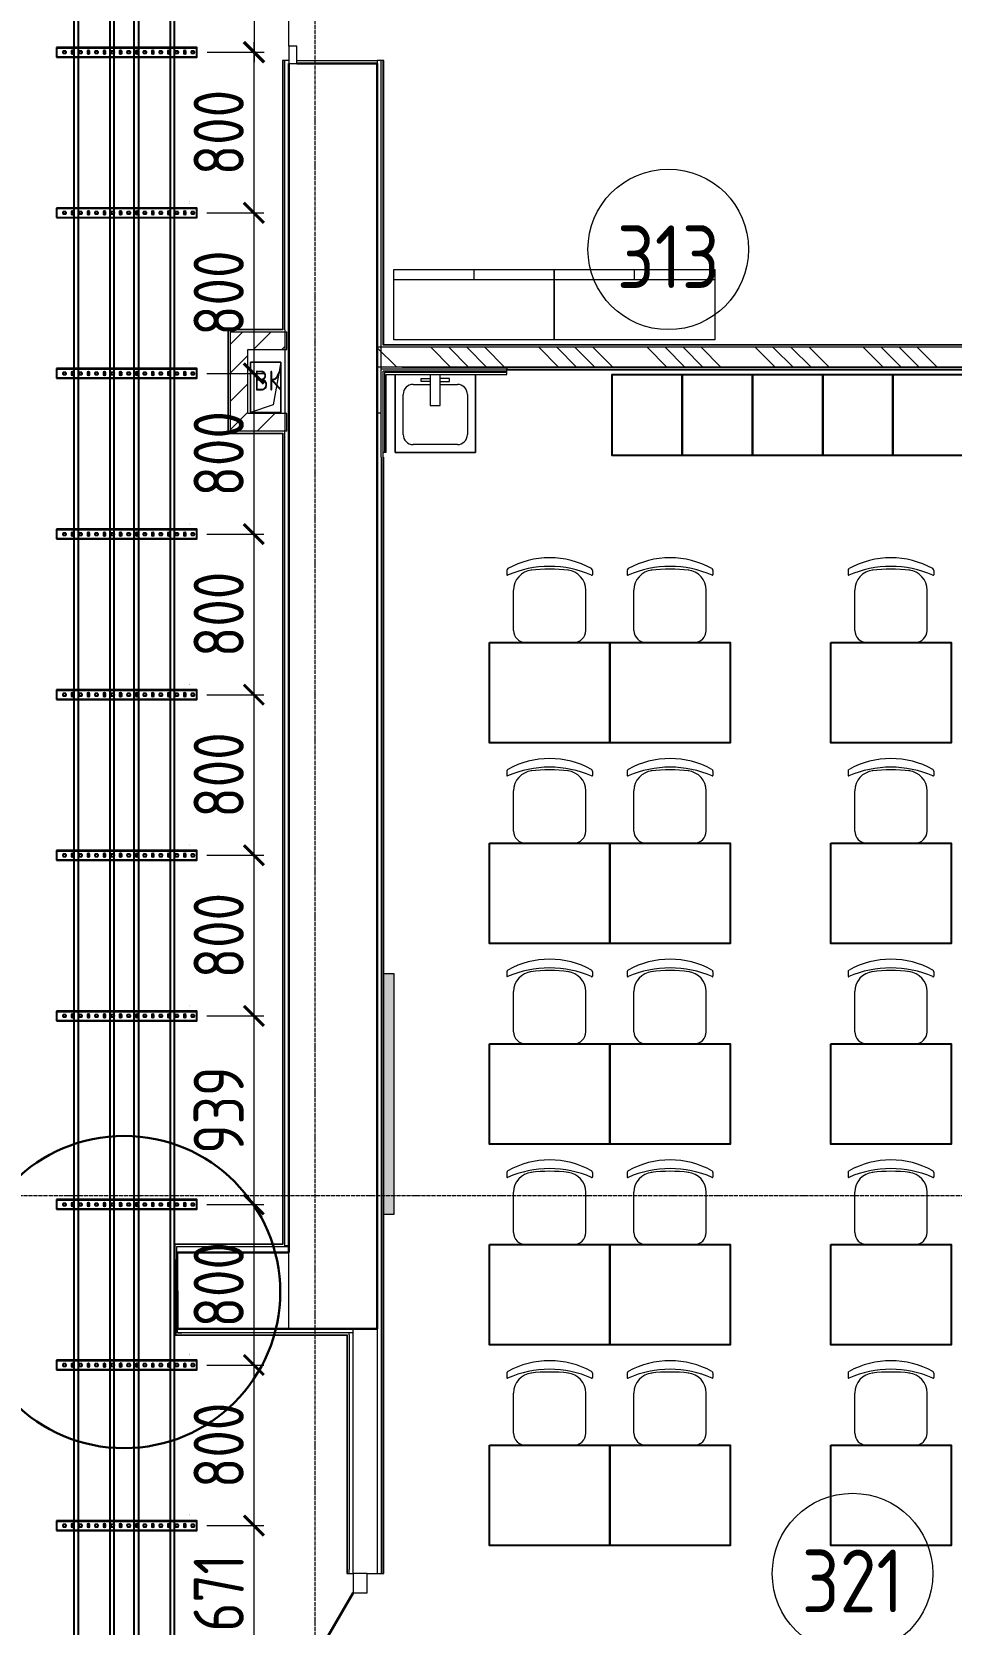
# Model space of a CAD drawing. Header units: millimetres. Extents: x -42533 to 645315, y 3457 to 82611.
# Drawn here: x 327985 to 332564, y 37286 to 45219 of the extents above; entities that cross this region are included whole.
import ezdxf
from ezdxf.enums import TextEntityAlignment as Align

# ---------------------------------------------------------------- set-up
doc = ezdxf.new("R2018")
doc.units = ezdxf.units.MM
doc.linetypes.add('ADSK_Линия сетки', pattern=[25, 20, -2.5, 0, -2.5])
for name, color, linetype in [('00_00_потолок_Панели из стали', 7, 'Continuous'), ('ЭОМ_Лотки авар.', 1, 'Continuous'), ('ЭОМ_Лотки рабочие', 5, 'Continuous')]:
    doc.layers.add(name, color=color, linetype=linetype)
for name, color, linetype, lineweight in [('Аннотация', 7, 'Continuous', 18), ('Двери', 7, 'Continuous', 9), ('Обобщенные модели', 7, 'Continuous', 18), ('Оси', 253, 'Continuous', 9), ('Перекрытие', 7, 'Continuous', 18), ('Сантехника', 7, 'Continuous', 18), ('Стены внутренние', 7, 'Continuous', 18), ('Стены несущие', 7, 'Continuous', 30), ('Стены отделка', 7, 'Continuous', 30), ('Стены перегородки', 7, 'Continuous', 30), ('Стены штриховка', 7, 'Continuous', 9), ('ТХ', 5, 'Continuous', 0), ('ШТРИХОВКА', 252, 'Continuous', 15)]:
    doc.layers.add(name, color=color, linetype=linetype, lineweight=lineweight)
doc.layers.add('Линии', color=7, linetype='Continuous', lineweight=9, true_color=0x00a600)
doc.styles.add('GOST Common', font='GOST_Common.ttf', dxfattribs={"width": 0.9, "height": 350})
doc.styles.add('GOST Common_4', font='GOST_Common.ttf', dxfattribs={"width": 0.9, "height": 200})
doc.styles.get("Standard").update_dxf_attribs({"font": 'arial.ttf'})
doc.styles.add('М2', font='isocpeur.ttf', dxfattribs={"width": 0.8})
doc.dimstyles.new('М2-100', dxfattribs={"dimtxt": 250, "dimasz": 100, "dimexe": 50, "dimexo": 50, "dimgap": 50, "dimtad": 1, "dimdec": 0, "dimzin": 1, "dimtxsty": 'М2', "dimblk": 'ARCHTICK', "dimcen": 2.5, "dimdle": 50, "dimclre": 256, "dimclrt": 256, "dimadec": 0, "dimazin": 0, "dimtfac": 1, "dimtdec": 0, "dimtix": 1, "dimtmove": 1, "dimatfit": 3, "dimldrblk": 'NONE', "dimfxl": 1, "dimtolj": 1, "dimlwd": 9, "dimlwe": 9, "dimarcsym": 1})
pattern_1 = [(45, (507.34, 158.9), (-70.71068, 70.71068), [])]

# ---------------------------------------------------------------- blocks, each defined once
blk = doc.blocks.new('Стул ученич штабелир №5-7')
at = {"color": 0, "linetype": 'ByBlock', "lineweight": -2}
for p, q in [((-120.1, 0), (120.1, 0)), ((-120.1, 0), (120.1, 0)), ((-179.9, -60), (-179.9, -260.3)), ((-179.9, -60), (-179.9, -260.3)), ((180.1, -60), (180.1, -260.3)), ((180.1, -60), (180.1, -260.3)), ((-213.4, -359), (-213.4, -337.3)), ((-213.4, -359), (-213.4, -337.3)), ((213.6, -359), (213.6, -337.3)), ((213.6, -359), (213.6, -337.3))]:
    blk.add_line(p, q, dxfattribs=at)
for centre, radius, start, end in [((-119.9, -60), 60, 90, 180), ((-119.9, -60), 60, 90, 180), ((120.1, -60), 60, 0, 90), ((120.1, -60), 60, 0, 90), ((-79.9, -260.3), 100, 180, 264.25844), ((-79.9, -260.3), 100, 180, 264.25844), ((80.1, -260.3), 100, 275.74156, 0), ((80.1, -260.3), 100, 275.74156, 0), ((-210.4, -337.3), 3, 63.89783, 180), ((-210.4, -337.3), 3, 63.89783, 180), ((-203.4, -359), 10, 180, 238.06825), ((-203.4, -359), 10, 180, 238.06825), ((0.1, 142.3), 520.8, 246.31951, 293.68049), ((0.1, 142.3), 520.8, 246.31951, 293.68049), ((0.1, 9), 430.5, 240.99166, 299.00834), ((0.1, 9), 430.5, 240.99166, 299.00834), ((0.1, 435.5), 800.4, 263.24698, 276.75302), ((0.1, 435.5), 800.4, 263.24698, 276.75302), ((203.6, -359), 10, 301.93175, 0), ((203.6, -359), 10, 301.93175, 0), ((210.6, -337.3), 3, 0, 116.10217), ((210.6, -337.3), 3, 0, 116.10217)]:
    blk.add_arc(centre, radius, start, end, dxfattribs=at)
blk = doc.blocks.new('ТХ 3 этаж')
at = {"lineweight": 0}
h = blk.add_hatch(color=8, dxfattribs=at)
h.dxf.hatch_style = 1
h.paths.add_polyline_path([(56709.3, 14091.8), (56759.3, 14091.8), (56759.3, 12891.8), (56709.3, 12891.8)])
at = {"color": 8}
for points in [[(58196, 17075.3), (57846, 17075.3), (57846, 16675.3), (58196, 16675.3), (58196, 17075.3)], [(58546, 17075.3), (58196, 17075.3), (58196, 16675.3), (58546, 16675.3), (58546, 17075.3)], [(58896, 17075.3), (58546, 17075.3), (58546, 16675.3), (58896, 16675.3), (58896, 17075.3)], [(59246, 17075.3), (58896, 17075.3), (58896, 16675.3), (59246, 16675.3), (59246, 17075.3)], [(59596, 17075.3), (59246, 17075.3), (59246, 16675.3), (59596, 16675.3), (59596, 17075.3)]]:
    blk.add_lwpolyline(points, dxfattribs=at)
for points in [[(57236, 15741.8), (57836, 15741.8), (57836, 15241.8), (57236, 15241.8)], [(57836, 15741.8), (58436, 15741.8), (58436, 15241.8), (57836, 15241.8)], [(58936, 15741.8), (59536, 15741.8), (59536, 15241.8), (58936, 15241.8)], [(57236, 14741.8), (57836, 14741.8), (57836, 14241.8), (57236, 14241.8)], [(57836, 14741.8), (58436, 14741.8), (58436, 14241.8), (57836, 14241.8)], [(58936, 14741.8), (59536, 14741.8), (59536, 14241.8), (58936, 14241.8)], [(57236, 13741.8), (57836, 13741.8), (57836, 13241.8), (57236, 13241.8)], [(57836, 13741.8), (58436, 13741.8), (58436, 13241.8), (57836, 13241.8)], [(58936, 13741.8), (59536, 13741.8), (59536, 13241.8), (58936, 13241.8)], [(57236, 12741.8), (57836, 12741.8), (57836, 12241.8), (57236, 12241.8)], [(57836, 12741.8), (58436, 12741.8), (58436, 12241.8), (57836, 12241.8)], [(58936, 12741.8), (59536, 12741.8), (59536, 12241.8), (58936, 12241.8)], [(57236, 11741.8), (57836, 11741.8), (57836, 11241.8), (57236, 11241.8)], [(57836, 11741.8), (58436, 11741.8), (58436, 11241.8), (57836, 11241.8)], [(58936, 11741.8), (59536, 11741.8), (59536, 11241.8), (58936, 11241.8)]]:
    blk.add_lwpolyline(points, close=True, dxfattribs=at)
at = {"color": 8, "lineweight": 0}
blk.add_lwpolyline([(56709.3, 14091.8), (56759.3, 14091.8), (56759.3, 12891.8), (56709.3, 12891.8), (56709.3, 14091.8)], dxfattribs=at)
at = {"layer": 'ТХ', "color": 8}
for p, q in [((56759.3, 17549.3), (57559.3, 17549.3)), ((57159.3, 17549.3), (57159.3, 17599.3)), ((57559.3, 17549.3), (58359.3, 17549.3)), ((57959.3, 17549.3), (57959.3, 17599.3))]:
    blk.add_line(p, q, dxfattribs=at)
for points in [[(57559.3, 17249.3), (56759.3, 17249.3), (56759.3, 17599.3), (57559.3, 17599.3)], [(58359.3, 17249.3), (57559.3, 17249.3), (57559.3, 17599.3), (58359.3, 17599.3)]]:
    blk.add_lwpolyline(points, close=True, dxfattribs=at)
at = {"layer": 'ТХ', "color": 8, "lineweight": 0, "rotation": 180}
for p in [(57536, 15741.8), (58136, 15741.8), (59236, 15741.8), (57536, 14741.8), (58136, 14741.8), (59236, 14741.8), (57536, 13741.8), (58136, 13741.8), (59236, 13741.8), (57536, 12741.8), (58136, 12741.8), (59236, 12741.8), (57536, 11741.8), (58136, 11741.8), (59236, 11741.8)]:
    blk.add_blockref('Стул ученич штабелир №5-7', p, dxfattribs=at)
blk = doc.blocks.new('План 3 этажа')
at = {"layer": 'Стены внутренние', "lineweight": 9}
h = blk.add_hatch(dxfattribs=at)
h.set_pattern_fill('FP_4', color=8, style=0, pattern_type=2)
h.set_pattern_definition(pattern_1)
h.paths.add_polyline_path([(49021.407, 16913.052), (49021.407, 17407.052), (48933.407, 17407.052), (48933.407, 16913.052), (48936.326, 16913.052)])
h = blk.add_hatch(dxfattribs=at)
h.set_pattern_fill('FP_4', color=8, style=0, pattern_type=2)
h.set_pattern_definition(pattern_1)
h.paths.add_polyline_path([(49204.437, 17319.052), (49206.439, 17319.052), (49206.259, 17407.052), (49021.407, 17407.052), (49021.407, 17319.052), (49196.439, 17319.052)])
h = blk.add_hatch(dxfattribs=at)
h.set_pattern_fill('FP_4', color=8, style=0, pattern_type=2)
h.set_pattern_definition(pattern_1)
h.paths.add_polyline_path([(49206.439, 16913.052), (49206.005, 17001.052), (49021.407, 17001.052), (49021.407, 16913.052), (49198.857, 16913.052)])
at = {"layer": 'Стены штриховка'}
h = blk.add_hatch(dxfattribs=at)
h.set_pattern_fill('ANSI34', color=8, scale=20, angle=90)
h.set_pattern_definition([(135, (58098.43, -6691.66), (-269.4077, -269.4077), []), (135, (58098.43, -6601.86), (-269.4077, -269.4077), []), (135, (58098.43, -6512.06), (-269.4077, -269.4077), []), (135, (58098.43, -6422.25), (-269.4077, -269.4077), [])])
h.paths.add_polyline_path([(55534.338, 17329.497), (49666.439, 17330.838), (49666.439, 17230.838), (55534.338, 17229.497)])
at = {"layer": 'Двери', "color": 8}
for p, q in [((49266.439, 18831.474), (49226.439, 18831.474)), ((49226.439, 18831.474), (49226.439, 18744.474)), ((49266.439, 18744.474), (49266.439, 18831.474)), ((49226.439, 18744.474), (49266.439, 18744.474)), ((49616.439, 11220.838), (49546.439, 11220.838)), ((49546.439, 11220.838), (49546.439, 11125.838)), ((49616.439, 11125.838), (49616.439, 11220.838)), ((49546.439, 11125.838), (49616.439, 11125.838))]:
    blk.add_line(p, q, dxfattribs=at)
at = {"layer": 'Двери', "color": 8, "lineweight": 30}
blk.add_line((49546.439, 11125.838), (49398.939, 10870.361), dxfattribs=at)
at = {"layer": 'Линии', "color": 8}
for centre in [(51115.971, 17818.507), (52033.981, 11221.14)]:
    blk.add_circle(centre, 400, dxfattribs=at)
at = {"layer": 'Обобщенные модели', "color": 8}
for p, q in [((49035.411, 17005.823), (49035.411, 17255.823)), ((49035.411, 17255.823), (49185.411, 17255.823)), ((49185.411, 17255.823), (49035.411, 17255.823)), ((49035.411, 17255.823), (49035.411, 17005.823)), ((49185.411, 17255.823), (49147.911, 17043.323)), ((49185.411, 17255.823), (49185.411, 17005.823)), ((49185.411, 17005.823), (49185.411, 17255.823)), ((49147.911, 17043.323), (49035.411, 17005.823)), ((49185.411, 17005.823), (49035.411, 17005.823)), ((49035.411, 17005.823), (49185.411, 17005.823))]:
    blk.add_line(p, q, dxfattribs=at)
for start, end in [(0, 180), (120, 180), (180, 0), (240, 345), (15, 90)]:
    blk.add_arc((49110.411, 17130.823), 2.5, start, end, dxfattribs=at)
at = {"layer": 'Оси', "color": 8, "linetype": 'ADSK_Линия сетки'}
for p, q in [((49356.908, -3523.688), (49356.908, 43515.246)), ((-10051.774, 13103.902), (56512.196, 13103.902))]:
    blk.add_line(p, q, dxfattribs=at)
at = {"layer": 'Перекрытие', "color": 8}
for p, q in [((49226.439, 18831.474), (49226.439, 19687.474)), ((49266.439, 18759.474), (49666.439, 18759.474))]:
    blk.add_line(p, q, dxfattribs=at)
at = {"layer": 'Сантехника', "color": 8}
for p, q in [((49755.432, 17195.838), (49755.432, 16805.838)), ((49755.432, 16805.838), (49755.432, 17195.838)), ((49845.432, 17145.839), (49930.432, 17145.839)), ((49885.432, 17175.838), (49930.432, 17175.838)), ((49885.432, 17160.838), (49885.432, 17175.838)), ((49930.432, 17160.838), (49885.432, 17160.838)), ((49930.432, 17195.838), (49930.432, 17040.825)), ((49980.432, 17040.825), (49980.432, 17195.838)), ((50025.432, 17175.838), (49980.432, 17175.838)), ((49980.432, 17160.838), (50025.432, 17160.838)), ((49980.432, 17145.839), (50065.431, 17145.839)), ((50025.432, 17160.838), (50025.432, 17175.838)), ((50155.432, 16805.838), (50155.432, 17195.838)), ((50155.432, 17195.838), (50155.432, 16805.838)), ((49795.432, 16895.838), (49795.432, 17095.839)), ((50115.431, 17095.839), (50115.431, 16895.838)), ((49930.432, 17040.825), (49980.432, 17040.825)), ((50065.431, 16845.838), (49845.432, 16845.838)), ((49755.432, 16805.838), (50155.432, 16805.838)), ((50155.432, 16805.838), (49755.432, 16805.838))]:
    blk.add_line(p, q, dxfattribs=at)
for centre, start, end in [((49845.432, 17095.839), 90, 180), ((50065.431, 17095.839), 0, 90), ((49845.432, 16895.838), 180, 270), ((50065.431, 16895.838), 270, 0)]:
    blk.add_arc(centre, 50, start, end, dxfattribs=at)
at = {"layer": 'Стены несущие', "color": 8}
for p, q in [((49226.439, 18744.474), (49226.439, 12820.838)), ((49666.439, 18744.474), (49266.439, 18744.474)), ((49666.439, 12440.838), (49666.439, 18744.474)), ((49226.439, 12820.838), (48668.831, 12820.838)), ((48668.831, 12820.838), (48671.935, 12440.838)), ((48671.935, 12440.838), (49666.439, 12440.838))]:
    blk.add_line(p, q, dxfattribs=at)
at = {"layer": 'Стены отделка', "color": 8, "lineweight": 9}
for p, q in [((49226.439, 18759.474), (49194.439, 18759.474)), ((49194.439, 18759.474), (49194.439, 17419.052)), ((49226.439, 12856.202), (49226.439, 18744.474)), ((49666.439, 18759.474), (49666.439, 18744.474)), ((49698.439, 18759.474), (49666.439, 18759.474)), ((49698.439, 17342.838), (49698.439, 18759.474)), ((48921.407, 17417.052), (48921.407, 16903.052)), ((49194.439, 17419.052), (48923.407, 17419.052)), ((48933.407, 17407.052), (48933.407, 16913.052)), ((48933.407, 17407.052), (49216.439, 17407.052)), ((49206.439, 17417.052), (49206.439, 16913.052)), ((49216.439, 17319.052), (49216.439, 17407.052)), ((49021.407, 17001.052), (49021.407, 17319.052)), ((49021.407, 17319.052), (49216.439, 17319.052)), ((49686.439, 16783.338), (49686.439, 17355.838)), ((55481.648, 17342.838), (49698.439, 17342.838)), ((55533.923, 17330.838), (49790.19, 17330.838)), ((50311.439, 17220.838), (49686.439, 17220.838)), ((49790.19, 17230.838), (55534.732, 17230.838)), ((50311.439, 17230.838), (50311.439, 17220.838)), ((50311.439, 17195.838), (50311.439, 17218.838)), ((50311.439, 17218.838), (55273.75, 17218.838)), ((49711.439, 16808.338), (49711.439, 17195.838)), ((49711.439, 17195.838), (50311.439, 17195.838)), ((49216.439, 17001.052), (49021.407, 17001.052)), ((49216.439, 16913.052), (49216.439, 17001.052)), ((49666.439, 17003.902), (49686.439, 17003.902)), ((48923.407, 16901.052), (49194.439, 16901.052)), ((49216.439, 16913.052), (48933.407, 16913.052)), ((49194.439, 16901.052), (49194.439, 12862.838)), ((49698.439, 16808.338), (49711.439, 16808.338)), ((49698.439, 11220.838), (49698.439, 16783.338)), ((48656.504, 12860.838), (48660.179, 12410.838)), ((49194.439, 12862.838), (48658.487, 12862.838)), ((49206.439, 12850.838), (49206.439, 12862.838)), ((49206.439, 12856.202), (49226.439, 12856.202)), ((48668.586, 12850.838), (49226.439, 12850.838)), ((48672.103, 12420.225), (48668.586, 12850.838)), ((48662.196, 12408.838), (49514.439, 12408.838)), ((49547.017, 12420.838), (48672.098, 12420.838)), ((48672.103, 12420.225), (48692.102, 12420.388)), ((48692.102, 12420.388), (48692.099, 12420.838)), ((49514.439, 12408.838), (49514.439, 11220.838)), ((49526.439, 12410.838), (49526.439, 12420.838)), ((49547.017, 12420.838), (49547.017, 12440.838)), ((49514.439, 11220.838), (49546.439, 11220.838)), ((49526.439, 11220.838), (49526.439, 11240.838)), ((49666.439, 11220.838), (49698.439, 11220.838)), ((49686.439, 11240.838), (49686.439, 11220.838))]:
    blk.add_line(p, q, dxfattribs=at)
at = {"layer": 'Стены перегородки', "color": 8, "lineweight": 18}
for p, q in [((49546.439, 11220.838), (49546.439, 12440.838)), ((49666.439, 12440.838), (49666.439, 11220.838)), ((49616.439, 11220.838), (49666.439, 11220.838))]:
    blk.add_line(p, q, dxfattribs=at)
at = {"layer": 'Стены штриховка', "color": 8}
for p, q in [((49196.439, 18759.474), (49196.439, 17417.052)), ((49206.439, 17417.052), (49206.439, 18759.474)), ((49686.439, 17355.838), (49686.439, 18759.474)), ((49696.426, 17340.838), (49696.439, 18759.474)), ((48923.407, 17419.052), (48921.407, 17419.052)), ((48921.407, 17419.052), (48921.407, 17417.052)), ((49196.439, 17417.052), (48921.407, 17417.052)), ((48923.407, 17419.052), (48923.407, 16901.052)), ((55494.933, 17330.838), (49666.439, 17330.838)), ((55483.655, 17340.789), (49696.426, 17340.838)), ((55494.933, 17230.838), (49666.439, 17230.838)), ((50311.439, 17220.838), (50311.439, 17218.838)), ((50311.439, 17220.838), (55275.75, 17220.838)), ((49696.439, 11220.838), (49696.439, 17210.838)), ((50311.439, 17210.838), (49696.439, 17210.838)), ((49702.439, 17204.838), (49702.439, 16808.338)), ((50311.439, 17204.838), (49702.439, 17204.838)), ((48921.407, 16903.052), (49196.439, 16903.052)), ((48921.407, 16903.052), (48921.407, 16901.052)), ((48921.407, 16901.052), (48923.407, 16901.052)), ((49196.439, 16903.052), (49196.439, 12860.838)), ((49206.439, 12862.838), (49206.439, 16913.052)), ((49686.439, 16783.338), (49686.439, 11240.838)), ((49696.439, 16808.338), (49698.439, 16808.338)), ((48658.487, 12862.838), (48656.487, 12862.838)), ((48656.487, 12862.838), (48656.504, 12860.838)), ((49196.439, 12860.838), (48656.504, 12860.838)), ((48658.487, 12862.838), (48662.196, 12408.838)), ((49226.439, 12440.838), (49226.439, 12820.838)), ((48660.179, 12410.838), (49516.439, 12410.838)), ((48660.179, 12410.838), (48660.196, 12408.838)), ((48660.196, 12408.838), (48662.196, 12408.838)), ((49516.439, 12410.838), (49516.439, 11220.838)), ((49526.439, 12410.838), (49526.439, 11240.838))]:
    blk.add_line(p, q, dxfattribs=at)
at = {"layer": 'ЭОМ_Лотки рабочие'}
blk.add_blockref('ТХ 3 этаж', (-7010.895, 118.542), dxfattribs=at)
at = {"layer": 'Аннотация', "color": 8, "lineweight": 9, "line_spacing_factor": 1.022766}
for s, insert, char_height, width, attachment_point, style in [('313', (51115.971, 17781.558), 312.5, 520.21112, 5, 'GOST Common'), ('\\pxt3.6,7.2,10.8,14.4,18,21.6,25.2,28.8,32.4,36,39.6,43.2,46.8,50.4,54,57.6,61.2,64.8,68.4,72,75.6,79.2,82.8,86.4,90,93.6,97.2,100.8,104.4,108,111.6,115.2;{ВК}', (49052.244, 17214.908), 100, 156.348, 1, 'GOST Common_4'), ('321', (52033.981, 11184.192), 312.5, 520.21112, 5, 'GOST Common')]:
    blk.add_mtext(s, dxfattribs=dict(at, insert=insert, char_height=char_height, width=width, attachment_point=attachment_point, style=style))
blk = doc.blocks.new('*U1332')
at = {"color": 0, "linetype": 'Continuous', "lineweight": 25}
for p, q in [((-78.8, -26281.8), (-78.8, 0)), ((78.8, -26281.8), (78.8, 0))]:
    blk.add_line(p, q, dxfattribs=at)
blk.add_lwpolyline([(100.8, -26281.8), (100.8, 0), (-100.8, 0), (-100.8, -26281.8)], close=True, dxfattribs=at)
at = {"color": 0, "flags": 9}
for tag, p in [('АРТИКУЛ', (-59.7, -11.8)), ('НАИМЕНОВАНИЕ', (-59.1, -7)), ('ПРИМЕЧАНИЕ', (-58.8, -17.3))]:
    blk.add_attdef(tag, text='', height=2.5, dxfattribs=at).set_placement(p, align=Align.TOP_LEFT)
at = {"color": 0, "lineweight": 30, "flags": 104}
for tag, p in [('ВЫСОТА', (-59.6, -20.9)), ('ДЛИНА', (-59.5, -36.1)), ('ТОЛЩИНА', (-59, -31)), ('ШИРИНА', (-58.9, -25.1))]:
    blk.add_attdef(tag, text='', height=2.5, dxfattribs=at).set_placement(p, align=Align.TOP_LEFT)
blk = doc.blocks.new('*U1326')
at = {"color": 0, "linetype": 'Continuous', "lineweight": 25}
for p, q in [((-78.8, -25997.9), (-78.8, 0)), ((78.8, -25997.9), (78.8, 0))]:
    blk.add_line(p, q, dxfattribs=at)
blk.add_lwpolyline([(100.8, -25997.9), (100.8, 0), (-100.8, 0), (-100.8, -25997.9)], close=True, dxfattribs=at)
at = {"color": 0, "flags": 9}
for tag, p in [('АРТИКУЛ', (-59.7, -11.8)), ('НАИМЕНОВАНИЕ', (-59.1, -7)), ('ПРИМЕЧАНИЕ', (-58.8, -17.3))]:
    blk.add_attdef(tag, text='', height=2.5, dxfattribs=at).set_placement(p, align=Align.TOP_LEFT)
at = {"color": 0, "lineweight": 30, "flags": 104}
for tag, p in [('ВЫСОТА', (-59.6, -20.9)), ('ДЛИНА', (-59.5, -36.1)), ('ТОЛЩИНА', (-59, -31)), ('ШИРИНА', (-58.9, -25.1))]:
    blk.add_attdef(tag, text='', height=2.5, dxfattribs=at).set_placement(p, align=Align.TOP_LEFT)
blk = doc.blocks.new('*U45')
at = {"color": 0, "linetype": 'ByBlock', "lineweight": -2}
for points in [[(24, -700), (24, 0), (-24, 0), (-24, -700)], [(-22.5, -700), (-22.5, 0)], [(22.5, -700), (22.5, 0)], [(-24, -700), (24, -700)]]:
    blk.add_lwpolyline(points, dxfattribs=at)
at = {"color": 254, "transparency": 33554483}
blk.add_lwpolyline([(0, 0.7), (0, -2.2)], dxfattribs=at)
at = {"color": 0, "linetype": 'ByBlock', "lineweight": -2}
for points in [[(-6.7, -54.8, 0.345739), (-6.7, -65.2), (6.7, -65.2, 0.345739), (6.7, -54.8)], [(-5.2, -13.3), (-5.2, -26.7, 0.345739), (5.2, -26.7), (5.2, -13.3, 0.345739)], [(-6.7, -134.8, 0.345739), (-6.7, -145.2), (6.7, -145.2, 0.345739), (6.7, -134.8)], [(-5.2, -93.3), (-5.2, -106.7, 0.345739), (5.2, -106.7), (5.2, -93.3, 0.345739)], [(-6.7, -214.8, 0.345739), (-6.7, -225.2), (6.7, -225.2, 0.345739), (6.7, -214.8)], [(-5.2, -173.3), (-5.2, -186.7, 0.345739), (5.2, -186.7), (5.2, -173.3, 0.345739)], [(-6.7, -294.8, 0.345739), (-6.7, -305.2), (6.7, -305.2, 0.345739), (6.7, -294.8)], [(-5.2, -253.3), (-5.2, -266.7, 0.345739), (5.2, -266.7), (5.2, -253.3, 0.345739)], [(-6.7, -374.8, 0.345739), (-6.7, -385.2), (6.7, -385.2, 0.345739), (6.7, -374.8)], [(-5.2, -333.3), (-5.2, -346.7, 0.345739), (5.2, -346.7), (5.2, -333.3, 0.345739)], [(-6.7, -454.8, 0.345739), (-6.7, -465.2), (6.7, -465.2, 0.345739), (6.7, -454.8)], [(-5.2, -413.3), (-5.2, -426.7, 0.345739), (5.2, -426.7), (5.2, -413.3, 0.345739)], [(-6.7, -534.8, 0.345739), (-6.7, -545.2), (6.7, -545.2, 0.345739), (6.7, -534.8)], [(-5.2, -493.3), (-5.2, -506.7, 0.345739), (5.2, -506.7), (5.2, -493.3, 0.345739)], [(-6.7, -614.8, 0.345739), (-6.7, -625.2), (6.7, -625.2, 0.345739), (6.7, -614.8)], [(-5.2, -573.3), (-5.2, -586.7, 0.345739), (5.2, -586.7), (5.2, -573.3, 0.345739)], [(-5.2, -653.3), (-5.2, -666.7, 0.345739), (5.2, -666.7), (5.2, -653.3, 0.345739)]]:
    blk.add_lwpolyline(points, format="xyb", close=True, dxfattribs=at)
at = {"flags": 9}
for tag, p in [('АРТИКУЛ', (-58.9, -24.5)), ('ПРИМЕЧАНИЕ', (-58.3, -30.8)), ('НАИМЕНОВАНИЕ', (-58.2, -19.4))]:
    blk.add_attdef(tag, p, '', height=2.5, dxfattribs=at)
at = {"lineweight": 30, "flags": 104}
blk.add_attdef('ДЛИНА', text='', height=2.5, dxfattribs=at).set_placement((-57.7, -34.6), align=Align.TOP_LEFT)
blk = doc.blocks.new('_ArchTick')
at = {"color": 0, "linetype": 'ByBlock', "lineweight": 70, "const_width": 0.15}
blk.add_lwpolyline([(-0.5, -0.5), (0.5, 0.5)], dxfattribs=at)
blk = doc.blocks.new('*D1570')
at = {"layer": '00_00_потолок_Панели из стали', "color": 0, "lineweight": 9, "transparency": 16777216}
blk.add_line((329090.8, 45167.1), (329090.8, 44266.9), dxfattribs=at)
at = {"layer": '00_00_потолок_Панели из стали', "lineweight": 9, "transparency": 16777216}
for p, q in [((328935.1, 45117.1), (329140.8, 45117.1)), ((328857.4, 44316.9), (329140.8, 44316.9))]:
    blk.add_line(p, q, dxfattribs=at)
at = {"layer": 'Defpoints', "color": 0, "transparency": 16777216}
for p in [(328885.1, 45117.1), (328807.4, 44316.9), (329090.8, 44316.9)]:
    blk.add_point(p, dxfattribs=at)
at = {"layer": '00_00_потолок_Панели из стали', "color": 0, "lineweight": 9, "transparency": 16777216, "xscale": 100, "yscale": 100, "zscale": 100}
for p, rotation in [((329090.8, 45117.1), 90), ((329090.8, 44316.9), 270)]:
    blk.add_blockref('_ArchTick', p, dxfattribs=dict(at, rotation=rotation))
at = {"layer": '00_00_потолок_Панели из стали', "transparency": 16777216, "insert": (328915.8, 44717), "char_height": 250, "attachment_point": 5, "rotation": 90, "style": 'М2'}
blk.add_mtext('\\A1;800', dxfattribs=at)
blk = doc.blocks.new('_None')
blk = doc.blocks.new('*D1571')
at = {"layer": '00_00_потолок_Панели из стали', "color": 0, "lineweight": 9, "transparency": 16777216}
blk.add_line((329090.8, 44366.9), (329090.8, 43466.7), dxfattribs=at)
at = {"layer": '00_00_потолок_Панели из стали', "lineweight": 9, "transparency": 16777216}
for p, q in [((328935.1, 44316.9), (329140.8, 44316.9)), ((328857.4, 43516.7), (329140.8, 43516.7))]:
    blk.add_line(p, q, dxfattribs=at)
at = {"layer": 'Defpoints', "color": 0, "transparency": 16777216}
for p in [(328885.1, 44316.9), (328807.4, 43516.7), (329090.8, 43516.7)]:
    blk.add_point(p, dxfattribs=at)
at = {"layer": '00_00_потолок_Панели из стали', "color": 0, "lineweight": 9, "transparency": 16777216, "xscale": 100, "yscale": 100, "zscale": 100}
for p, rotation in [((329090.8, 44316.9), 90), ((329090.8, 43516.7), 270)]:
    blk.add_blockref('_ArchTick', p, dxfattribs=dict(at, rotation=rotation))
at = {"layer": '00_00_потолок_Панели из стали', "transparency": 16777216, "insert": (328915.8, 43916.8), "char_height": 250, "attachment_point": 5, "rotation": 90, "style": 'М2'}
blk.add_mtext('\\A1;800', dxfattribs=at)
blk = doc.blocks.new('*D1538')
at = {"layer": '00_00_потолок_Панели из стали', "color": 0, "lineweight": 9, "transparency": 16777216}
blk.add_line((329090.8, 43566.7), (329090.8, 42666.5), dxfattribs=at)
at = {"layer": '00_00_потолок_Панели из стали', "lineweight": 9, "transparency": 16777216}
for p, q in [((328935.1, 43516.7), (329140.8, 43516.7)), ((328857.4, 42716.5), (329140.8, 42716.5))]:
    blk.add_line(p, q, dxfattribs=at)
at = {"layer": 'Defpoints', "color": 0, "transparency": 16777216}
for p in [(328885.1, 43516.7), (328807.4, 42716.5), (329090.8, 42716.5)]:
    blk.add_point(p, dxfattribs=at)
at = {"layer": '00_00_потолок_Панели из стали', "color": 0, "lineweight": 9, "transparency": 16777216, "xscale": 100, "yscale": 100, "zscale": 100}
for p, rotation in [((329090.8, 43516.7), 90), ((329090.8, 42716.5), 270)]:
    blk.add_blockref('_ArchTick', p, dxfattribs=dict(at, rotation=rotation))
at = {"layer": '00_00_потолок_Панели из стали', "transparency": 16777216, "insert": (328915.8, 43116.6), "char_height": 250, "attachment_point": 5, "rotation": 90, "style": 'М2'}
blk.add_mtext('\\A1;800', dxfattribs=at)
blk = doc.blocks.new('*D1539')
at = {"layer": '00_00_потолок_Панели из стали', "color": 0, "lineweight": 9, "transparency": 16777216}
blk.add_line((329090.8, 42766.5), (329090.8, 41866.3), dxfattribs=at)
at = {"layer": '00_00_потолок_Панели из стали', "lineweight": 9, "transparency": 16777216}
for p, q in [((328935.1, 42716.5), (329140.8, 42716.5)), ((328857.4, 41916.3), (329140.8, 41916.3))]:
    blk.add_line(p, q, dxfattribs=at)
at = {"layer": 'Defpoints', "color": 0, "transparency": 16777216}
for p in [(328885.1, 42716.5), (328807.4, 41916.3), (329090.8, 41916.3)]:
    blk.add_point(p, dxfattribs=at)
at = {"layer": '00_00_потолок_Панели из стали', "color": 0, "lineweight": 9, "transparency": 16777216, "xscale": 100, "yscale": 100, "zscale": 100}
for p, rotation in [((329090.8, 42716.5), 90), ((329090.8, 41916.3), 270)]:
    blk.add_blockref('_ArchTick', p, dxfattribs=dict(at, rotation=rotation))
at = {"layer": '00_00_потолок_Панели из стали', "transparency": 16777216, "insert": (328915.8, 42316.4), "char_height": 250, "attachment_point": 5, "rotation": 90, "style": 'М2'}
blk.add_mtext('\\A1;800', dxfattribs=at)
blk = doc.blocks.new('*D1540')
at = {"layer": '00_00_потолок_Панели из стали', "color": 0, "lineweight": 9, "transparency": 16777216}
blk.add_line((329090.8, 41966.3), (329090.8, 41066.1), dxfattribs=at)
at = {"layer": '00_00_потолок_Панели из стали', "lineweight": 9, "transparency": 16777216}
for p, q in [((328935.1, 41916.3), (329140.8, 41916.3)), ((328857.4, 41116.1), (329140.8, 41116.1))]:
    blk.add_line(p, q, dxfattribs=at)
at = {"layer": 'Defpoints', "color": 0, "transparency": 16777216}
for p in [(328885.1, 41916.3), (328807.4, 41116.1), (329090.8, 41116.1)]:
    blk.add_point(p, dxfattribs=at)
at = {"layer": '00_00_потолок_Панели из стали', "color": 0, "lineweight": 9, "transparency": 16777216, "xscale": 100, "yscale": 100, "zscale": 100}
for p, rotation in [((329090.8, 41916.3), 90), ((329090.8, 41116.1), 270)]:
    blk.add_blockref('_ArchTick', p, dxfattribs=dict(at, rotation=rotation))
at = {"layer": '00_00_потолок_Панели из стали', "transparency": 16777216, "insert": (328915.8, 41516.2), "char_height": 250, "attachment_point": 5, "rotation": 90, "style": 'М2'}
blk.add_mtext('\\A1;800', dxfattribs=at)
blk = doc.blocks.new('*D1541')
at = {"layer": '00_00_потолок_Панели из стали', "lineweight": 9, "transparency": 16777216}
for p, q in [((328935.1, 41116.1), (329140.8, 41116.1)), ((328857.4, 40315.9), (329140.8, 40315.9))]:
    blk.add_line(p, q, dxfattribs=at)
at = {"layer": '00_00_потолок_Панели из стали', "color": 0, "lineweight": 9, "transparency": 16777216}
blk.add_line((329090.8, 41166.1), (329090.8, 40265.9), dxfattribs=at)
at = {"layer": 'Defpoints', "color": 0, "transparency": 16777216}
for p in [(328885.1, 41116.1), (328807.4, 40315.9), (329090.8, 40315.9)]:
    blk.add_point(p, dxfattribs=at)
at = {"layer": '00_00_потолок_Панели из стали', "color": 0, "lineweight": 9, "transparency": 16777216, "xscale": 100, "yscale": 100, "zscale": 100}
for p, rotation in [((329090.8, 41116.1), 90), ((329090.8, 40315.9), 270)]:
    blk.add_blockref('_ArchTick', p, dxfattribs=dict(at, rotation=rotation))
at = {"layer": '00_00_потолок_Панели из стали', "transparency": 16777216, "insert": (328915.8, 40716), "char_height": 250, "attachment_point": 5, "rotation": 90, "style": 'М2'}
blk.add_mtext('\\A1;800', dxfattribs=at)
blk = doc.blocks.new('*D1542')
at = {"layer": '00_00_потолок_Панели из стали', "lineweight": 9, "transparency": 16777216}
for p, q in [((328935.1, 40315.9), (329140.8, 40315.9)), ((328856.6, 39376.8), (329140.8, 39376.8))]:
    blk.add_line(p, q, dxfattribs=at)
at = {"layer": '00_00_потолок_Панели из стали', "color": 0, "lineweight": 9, "transparency": 16777216}
blk.add_line((329090.8, 40365.9), (329090.8, 39326.8), dxfattribs=at)
at = {"layer": 'Defpoints', "color": 0, "transparency": 16777216}
for p in [(328885.1, 40315.9), (328806.6, 39376.8), (329090.8, 39376.8)]:
    blk.add_point(p, dxfattribs=at)
at = {"layer": '00_00_потолок_Панели из стали', "color": 0, "lineweight": 9, "transparency": 16777216, "xscale": 100, "yscale": 100, "zscale": 100}
for p, rotation in [((329090.8, 40315.9), 90), ((329090.8, 39376.8), 270)]:
    blk.add_blockref('_ArchTick', p, dxfattribs=dict(at, rotation=rotation))
at = {"layer": '00_00_потолок_Панели из стали', "transparency": 16777216, "insert": (328915.8, 39846.4), "char_height": 250, "attachment_point": 5, "rotation": 90, "style": 'М2'}
blk.add_mtext('\\A1;939', dxfattribs=at)
blk = doc.blocks.new('*D1543')
at = {"layer": '00_00_потолок_Панели из стали', "lineweight": 9, "transparency": 16777216}
for p, q in [((328856.6, 39376.8), (329140.8, 39376.8)), ((328857.4, 38576.6), (329140.8, 38576.6))]:
    blk.add_line(p, q, dxfattribs=at)
at = {"layer": '00_00_потолок_Панели из стали', "color": 0, "lineweight": 9, "transparency": 16777216}
blk.add_line((329090.8, 39426.8), (329090.8, 38526.6), dxfattribs=at)
at = {"layer": 'Defpoints', "color": 0, "transparency": 16777216}
for p in [(328806.6, 39376.8), (328807.4, 38576.6), (329090.8, 38576.6)]:
    blk.add_point(p, dxfattribs=at)
at = {"layer": '00_00_потолок_Панели из стали', "color": 0, "lineweight": 9, "transparency": 16777216, "xscale": 100, "yscale": 100, "zscale": 100}
for p, rotation in [((329090.8, 39376.8), 90), ((329090.8, 38576.6), 270)]:
    blk.add_blockref('_ArchTick', p, dxfattribs=dict(at, rotation=rotation))
at = {"layer": '00_00_потолок_Панели из стали', "transparency": 16777216, "insert": (328915.8, 38976.7), "char_height": 250, "attachment_point": 5, "rotation": 90, "style": 'М2'}
blk.add_mtext('\\A1;800', dxfattribs=at)
blk = doc.blocks.new('*D1548')
at = {"layer": '00_00_потолок_Панели из стали', "color": 0, "lineweight": 9, "transparency": 16777216}
blk.add_line((329092.3, 45967.3), (329092.3, 45067.1), dxfattribs=at)
at = {"layer": '00_00_потолок_Панели из стали', "lineweight": 9, "transparency": 16777216}
for p, q in [((328936.5, 45917.3), (329142.3, 45917.3)), ((328858.8, 45117.1), (329142.3, 45117.1))]:
    blk.add_line(p, q, dxfattribs=at)
at = {"layer": 'Defpoints', "color": 0, "transparency": 16777216}
for p in [(328886.5, 45917.3), (328808.8, 45117.1), (329092.3, 45117.1)]:
    blk.add_point(p, dxfattribs=at)
at = {"layer": '00_00_потолок_Панели из стали', "color": 0, "lineweight": 9, "transparency": 16777216, "xscale": 100, "yscale": 100, "zscale": 100}
for p, rotation in [((329092.3, 45917.3), 90), ((329092.3, 45117.1), 270)]:
    blk.add_blockref('_ArchTick', p, dxfattribs=dict(at, rotation=rotation))
at = {"layer": '00_00_потолок_Панели из стали', "transparency": 16777216, "insert": (328917.3, 45517.2), "char_height": 250, "attachment_point": 5, "rotation": 90, "style": 'М2'}
blk.add_mtext('\\A1;800', dxfattribs=at)
blk = doc.blocks.new('*D1636')
at = {"layer": '00_00_потолок_Панели из стали', "lineweight": 9, "transparency": 16777216}
for p, q in [((328856.6, 38576.6), (329140.8, 38576.6)), ((328857.4, 37776.4), (329140.8, 37776.4))]:
    blk.add_line(p, q, dxfattribs=at)
at = {"layer": '00_00_потолок_Панели из стали', "color": 0, "lineweight": 9, "transparency": 16777216}
blk.add_line((329090.8, 38626.6), (329090.8, 37726.4), dxfattribs=at)
at = {"layer": 'Defpoints', "color": 0, "transparency": 16777216}
for p in [(328806.6, 38576.6), (328807.4, 37776.4), (329090.8, 37776.4)]:
    blk.add_point(p, dxfattribs=at)
at = {"layer": '00_00_потолок_Панели из стали', "color": 0, "lineweight": 9, "transparency": 16777216, "xscale": 100, "yscale": 100, "zscale": 100}
for p, rotation in [((329090.8, 38576.6), 90), ((329090.8, 37776.4), 270)]:
    blk.add_blockref('_ArchTick', p, dxfattribs=dict(at, rotation=rotation))
at = {"layer": '00_00_потолок_Панели из стали', "transparency": 16777216, "insert": (328915.8, 38176.5), "char_height": 250, "attachment_point": 5, "rotation": 90, "style": 'М2'}
blk.add_mtext('\\A1;800', dxfattribs=at)
blk = doc.blocks.new('*D1637')
at = {"layer": '00_00_потолок_Панели из стали', "lineweight": 9, "transparency": 16777216}
for p, q in [((328856.6, 37776.4), (329140.8, 37776.4)), ((328858, 37105.1), (329140.8, 37105.1))]:
    blk.add_line(p, q, dxfattribs=at)
at = {"layer": '00_00_потолок_Панели из стали', "color": 0, "lineweight": 9, "transparency": 16777216}
blk.add_line((329090.8, 37826.4), (329090.8, 37055.1), dxfattribs=at)
at = {"layer": 'Defpoints', "color": 0, "transparency": 16777216}
for p in [(328806.6, 37776.4), (328808, 37105.1), (329090.8, 37105.1)]:
    blk.add_point(p, dxfattribs=at)
at = {"layer": '00_00_потолок_Панели из стали', "color": 0, "lineweight": 9, "transparency": 16777216, "xscale": 100, "yscale": 100, "zscale": 100}
for p, rotation in [((329090.8, 37776.4), 90), ((329090.8, 37105.1), 270)]:
    blk.add_blockref('_ArchTick', p, dxfattribs=dict(at, rotation=rotation))
at = {"layer": '00_00_потолок_Панели из стали', "transparency": 16777216, "insert": (328915.8, 37440.8), "char_height": 250, "attachment_point": 5, "rotation": 90, "style": 'М2'}
blk.add_mtext('\\A1;671', dxfattribs=at)

msp = doc.modelspace()

# ---------------------------------------------------------------- linework, layer by layer
at = {"layer": 'ЭОМ_Лотки рабочие', "color": 7, "lineweight": 30}
msp.add_circle((328444.3, 38940.2), 777.9, dxfattribs=at)

# ---------------------------------------------------------------- block references
at = {"layer": 'ШТРИХОВКА'}
msp.add_blockref('План 3 этажа', (280039.2, 26316.4), dxfattribs=at)
at = {"layer": 'ЭОМ_Лотки авар.', "color": 1, "rotation": 180}
msp.add_blockref('*U1326', (328295, 37033.2), dxfattribs=at)
at = {"layer": 'ЭОМ_Лотки рабочие', "rotation": 180}
msp.add_blockref('*U1332', (328594.6, 36738.5), dxfattribs=at)
at = {"layer": 'ЭОМ_Лотки рабочие'}
ref = msp.add_blockref('*U45', (328807.4, 45117.1), dxfattribs=dict(at, rotation=270))
lines = msp.add_mtext('700 мм', dxfattribs={"layer": '0', "insert": (328772.8, 45174.8), "char_height": 2.5, "attachment_point": 1, "rotation": 270})
ref.add_attrib('ДЛИНА', '', (328772.8, 45174.8), dxfattribs={"flags": 2}).embed_mtext(lines)
ref = msp.add_blockref('*U45', (328807.4, 44316.9), dxfattribs=dict(at, rotation=270))
lines = msp.add_mtext('700 мм', dxfattribs={"layer": '0', "insert": (328772.8, 44374.6), "char_height": 2.5, "attachment_point": 1, "rotation": 270})
ref.add_attrib('ДЛИНА', '', (328772.8, 44374.6), dxfattribs={"flags": 2}).embed_mtext(lines)
ref = msp.add_blockref('*U45', (328807.4, 43516.7), dxfattribs=dict(at, rotation=270))
lines = msp.add_mtext('700 мм', dxfattribs={"layer": '0', "insert": (328772.8, 43574.4), "char_height": 2.5, "attachment_point": 1, "rotation": 270})
ref.add_attrib('ДЛИНА', '', (328772.8, 43574.4), dxfattribs={"flags": 2}).embed_mtext(lines)
ref = msp.add_blockref('*U45', (328807.4, 42716.5), dxfattribs=dict(at, rotation=270))
lines = msp.add_mtext('700 мм', dxfattribs={"layer": '0', "insert": (328772.8, 42774.2), "char_height": 2.5, "attachment_point": 1, "rotation": 270})
ref.add_attrib('ДЛИНА', '', (328772.8, 42774.2), dxfattribs={"flags": 2}).embed_mtext(lines)
ref = msp.add_blockref('*U45', (328807.4, 41916.3), dxfattribs=dict(at, rotation=270))
lines = msp.add_mtext('700 мм', dxfattribs={"layer": '0', "insert": (328772.8, 41974), "char_height": 2.5, "attachment_point": 1, "rotation": 270})
ref.add_attrib('ДЛИНА', '', (328772.8, 41974), dxfattribs={"flags": 2}).embed_mtext(lines)
ref = msp.add_blockref('*U45', (328807.4, 41116.1), dxfattribs=dict(at, rotation=270))
lines = msp.add_mtext('700 мм', dxfattribs={"layer": '0', "insert": (328772.8, 41173.8), "char_height": 2.5, "attachment_point": 1, "rotation": 270})
ref.add_attrib('ДЛИНА', '', (328772.8, 41173.8), dxfattribs={"flags": 2}).embed_mtext(lines)
ref = msp.add_blockref('*U45', (328807.4, 40315.9), dxfattribs=dict(at, rotation=270))
lines = msp.add_mtext('700 мм', dxfattribs={"layer": '0', "insert": (328772.8, 40373.6), "char_height": 2.5, "attachment_point": 1, "rotation": 270})
ref.add_attrib('ДЛИНА', '', (328772.8, 40373.6), dxfattribs={"flags": 2}).embed_mtext(lines)
ref = msp.add_blockref('*U45', (328807.4, 39376.8), dxfattribs=dict(at, rotation=270))
lines = msp.add_mtext('700 мм', dxfattribs={"layer": '0', "insert": (328772.8, 39434.6), "char_height": 2.5, "attachment_point": 1, "rotation": 270})
ref.add_attrib('ДЛИНА', '', (328772.8, 39434.6), dxfattribs={"flags": 2}).embed_mtext(lines)
ref = msp.add_blockref('*U45', (328807.4, 38576.6), dxfattribs=dict(at, rotation=270))
lines = msp.add_mtext('700 мм', dxfattribs={"layer": '0', "insert": (328772.8, 38634.4), "char_height": 2.5, "attachment_point": 1, "rotation": 270})
ref.add_attrib('ДЛИНА', '', (328772.8, 38634.4), dxfattribs={"flags": 2}).embed_mtext(lines)
ref = msp.add_blockref('*U45', (328807.4, 37776.4), dxfattribs=dict(at, rotation=270))
lines = msp.add_mtext('700 мм', dxfattribs={"layer": '0', "insert": (328772.8, 37834.2), "char_height": 2.5, "attachment_point": 1, "rotation": 270})
ref.add_attrib('ДЛИНА', '', (328772.8, 37834.2), dxfattribs={"flags": 2}).embed_mtext(lines)

# ---------------------------------------------------------------- dimensions: what is measured, and where the dimension line sits
at = {"layer": '00_00_потолок_Панели из стали'}
for base, p1, p2, picture, middle in [((329092.3, 45117.1), (328886.5, 45917.3), (328808.8, 45117.1), '*D1548', (328917.3, 45517.2)), ((329090.8, 44316.9), (328885.1, 45117.1), (328807.4, 44316.9), '*D1570', (328915.8, 44717)), ((329090.8, 43516.7), (328885.1, 44316.9), (328807.4, 43516.7), '*D1571', (328915.8, 43916.8)), ((329090.8, 42716.5), (328885.1, 43516.7), (328807.4, 42716.5), '*D1538', (328915.8, 43116.6)), ((329090.8, 41916.3), (328885.1, 42716.5), (328807.4, 41916.3), '*D1539', (328915.8, 42316.4)), ((329090.8, 41116.1), (328885.1, 41916.3), (328807.4, 41116.1), '*D1540', (328915.8, 41516.2)), ((329090.8, 40315.9), (328885.1, 41116.1), (328807.4, 40315.9), '*D1541', (328915.8, 40716)), ((329090.8, 39376.8), (328885.1, 40315.9), (328806.6, 39376.8), '*D1542', (328915.8, 39846.4)), ((329090.8, 38576.6), (328806.6, 39376.8), (328807.4, 38576.6), '*D1543', (328915.8, 38976.7)), ((329090.8, 37776.4), (328806.6, 38576.6), (328807.4, 37776.4), '*D1636', (328915.8, 38176.5)), ((329090.8, 37105.1), (328806.6, 37776.4), (328808, 37105.1), '*D1637', (328915.8, 37440.8))]:
    dim = msp.add_linear_dim(base=base, p1=p1, p2=p2, angle=90, dimstyle='М2-100', dxfattribs=at)
    dim.commit()
    dim.dimension.update_dxf_attribs({"geometry": picture, "text_midpoint": middle})

doc.saveas('drawing.dxf')
